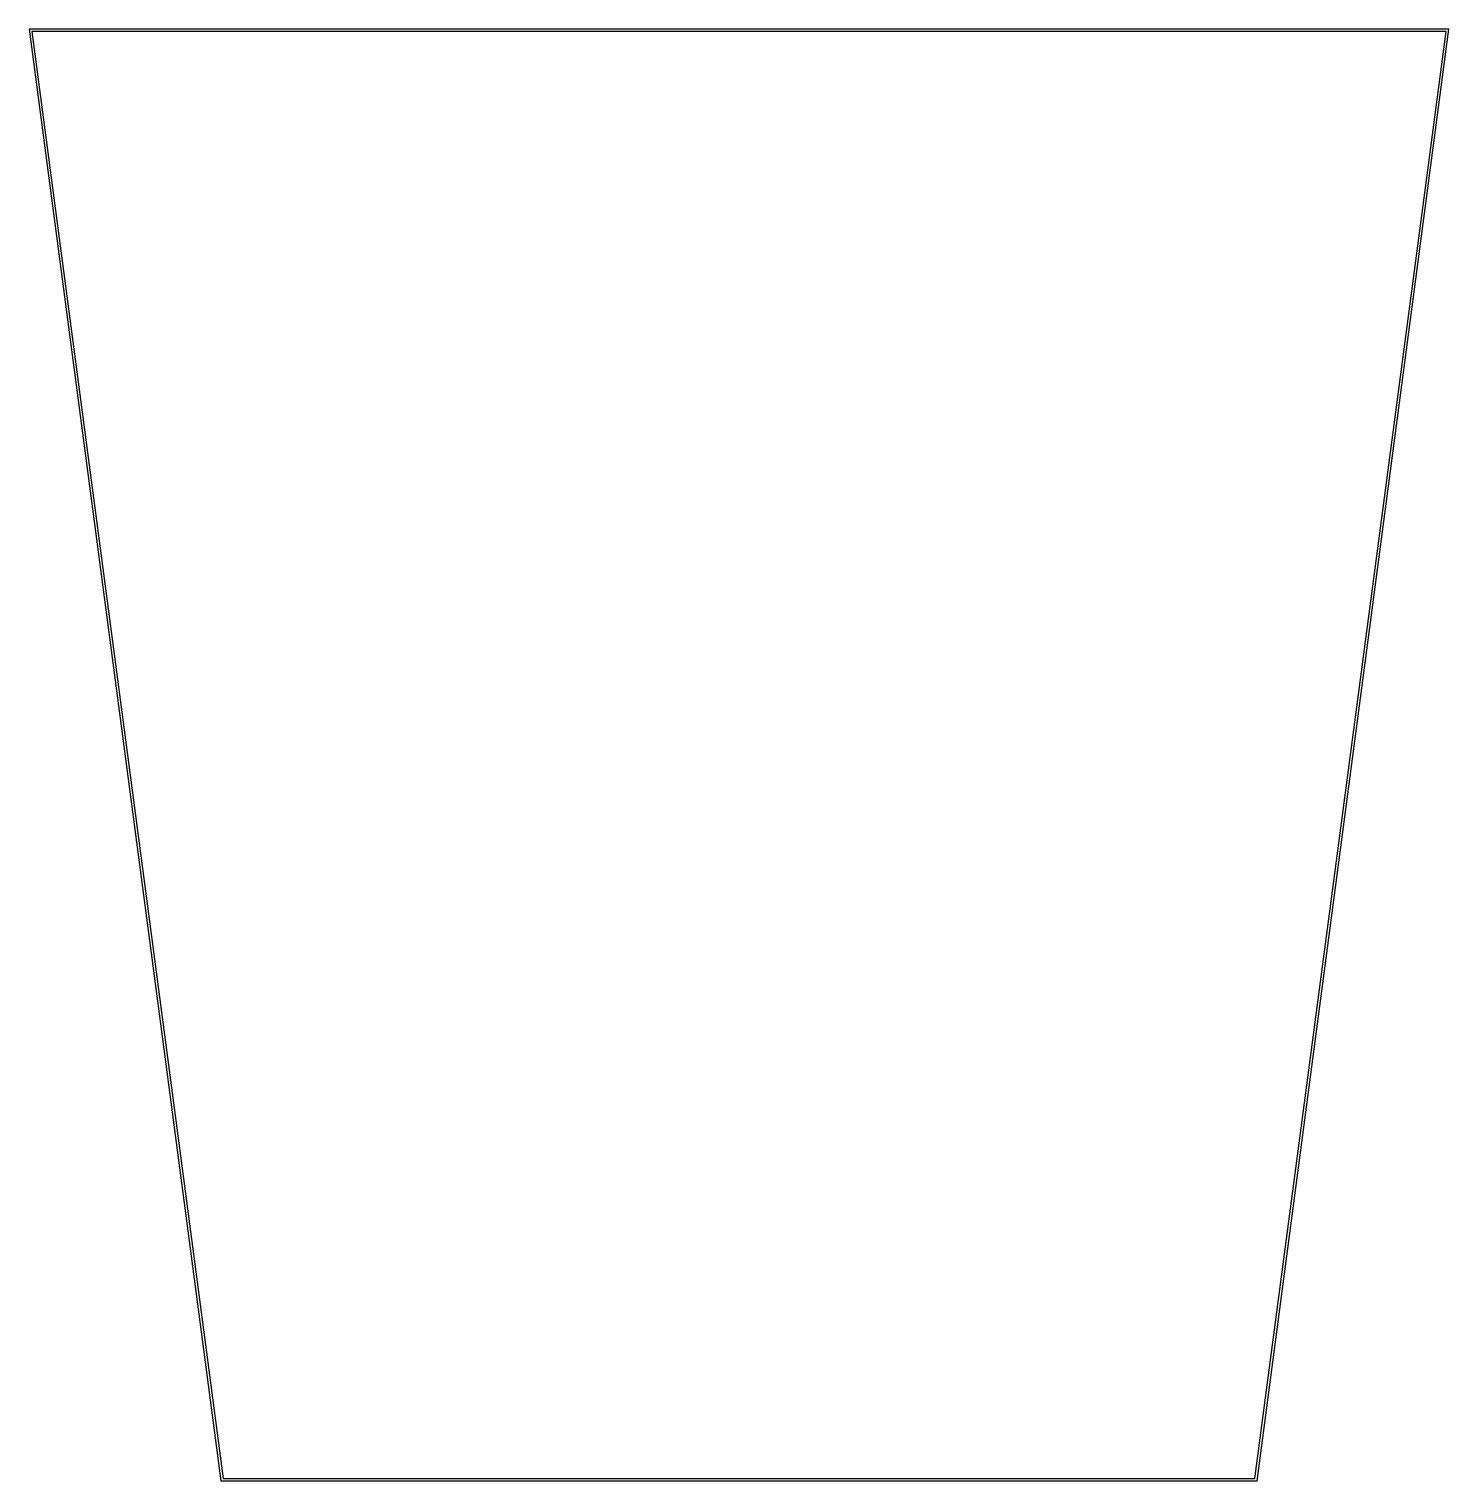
# Model space of a CAD drawing. Header units: millimetres. Extents: x -44.4 to 44.4, y 0 to 90.8.
import ezdxf

# ---------------------------------------------------------------- set-up
doc = ezdxf.new("R2010")
doc.units = ezdxf.units.MM

msp = doc.modelspace()

# ---------------------------------------------------------------- linework, layer by layer
for p, q in [((-44.385786, 90.796476), (-32.385786, 0)), ((44.385786, 90.796476), (-44.385786, 90.796476)), ((32.385786, 0), (44.385786, 90.796476)), ((44.214658, 90.646476), (-44.214658, 90.646476)), ((-44.214658, 90.646476), (-32.254307, 0.15)), ((32.254307, 0.15), (44.214658, 90.646476)), ((-32.385786, 0), (32.385786, 0)), ((-32.254307, 0.15), (32.254307, 0.15))]:
    msp.add_line(p, q)

doc.saveas('drawing.dxf')
